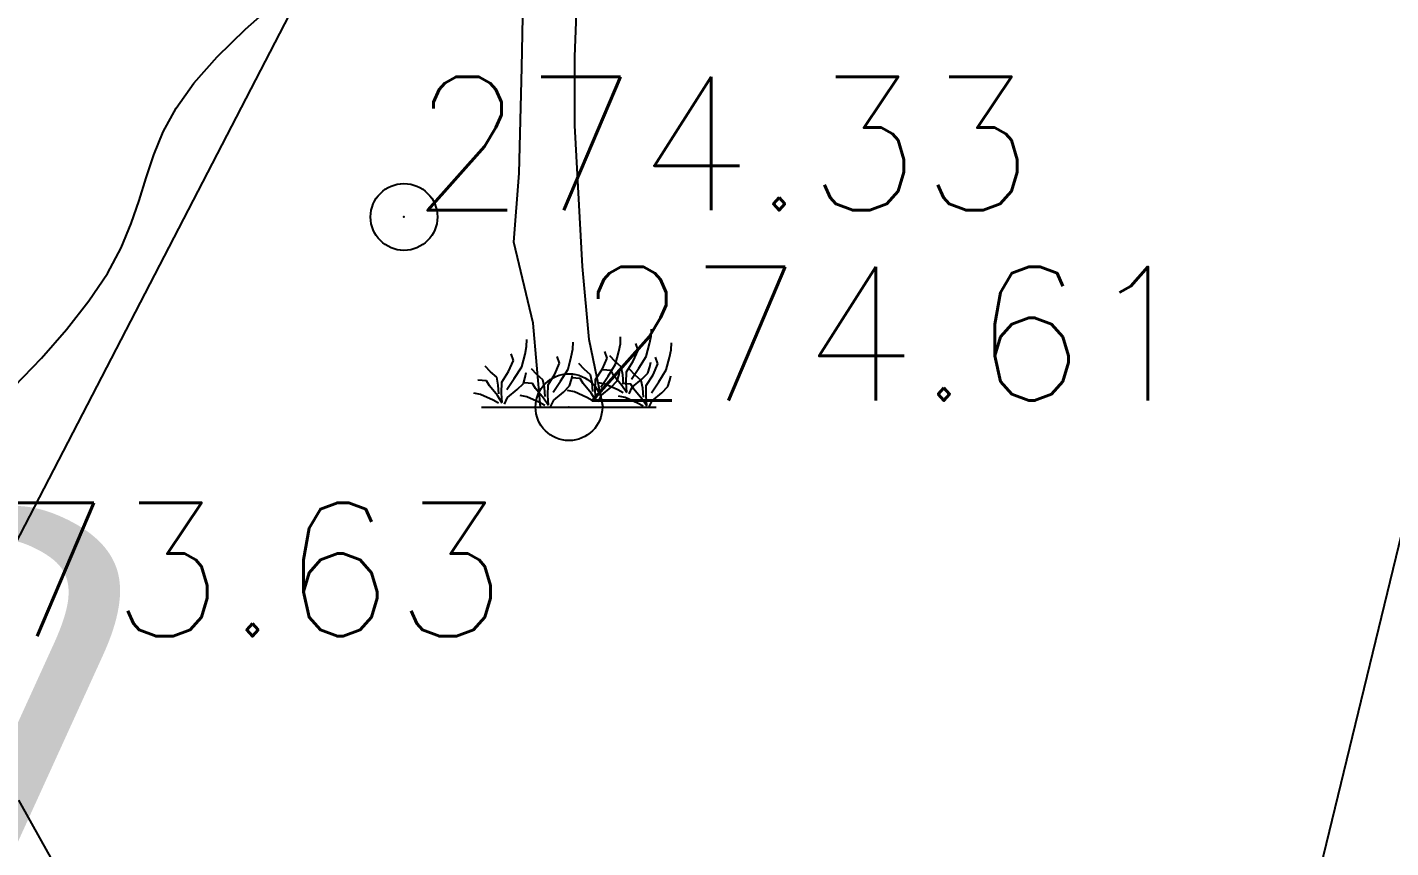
# Model space of a CAD drawing. Header units: millimetres. Extents: x 524954 to 526204, y 9523489 to 9524010.
# Drawn here: x 525431.59 to 525441.79, y 9523707.63 to 9523713.77 of the extents above; entities that cross this region are included whole.
import ezdxf

# ---------------------------------------------------------------- set-up
doc = ezdxf.new("R2010")
doc.units = ezdxf.units.MM
doc.header["$PDMODE"] = 32
doc.header["$PDSIZE"] = 0.5
doc.linetypes.add('ACAD_ISO12W100', pattern=[21, 12, -3, 0, -3, 0, -3])
for name, color, linetype in [('Arbre', 34, 'ACAD_ISO12W100'), ('CN_02_00', 4, 'Continuous'), ("Route - Bretelle d'entrée - Textes - Arcs", 5, 'Continuous'), ('Route - Bretelle de sortie - Construction', 7, 'Continuous'), ('Route - Bretelle de sortie - Textes - Arcs', 7, 'Continuous'), ('TopoAlt', 3, 'Continuous'), ('TOPOJIS', 7, 'Continuous')]:
    doc.layers.add(name, color=color, linetype=linetype)
doc.styles.add('Cotation', font='arial.ttf')
doc.styles.add('Simplex 1.0', font='Simplex.shx', dxfattribs={"width": 0.99, "height": 1})
doc.dimstyles.new('BRAZZAVILLE', dxfattribs={"dimtxt": 0.15, "dimasz": 0.2, "dimexe": 0.5, "dimexo": 0.5, "dimgap": 0.5, "dimtad": 0, "dimzin": 0, "dimdsep": 46, "dimtxsty": 'Cotation', "dimsah": 1, "dimcen": 0.1, "dimse1": 1, "dimse2": 1, "dimclrd": 1, "dimclre": 256, "dimclrt": 1, "dimaunit": 2, "dimazin": 0, "dimtfac": 1, "dimtdec": 4, "dimtofl": 0, "dimtmove": 0, "dimatfit": 1, "dimfxl": 1, "dimtolj": 1, "dimtzin": 0, "dimlwd": 0, "dimlwe": 0, "dimarcsym": 0})

# ---------------------------------------------------------------- blocks, each defined once
blk = doc.blocks.new('TCPOINT M')
at = {"color": 0}
blk.add_point((0, 0), dxfattribs=at)
at = {"layer": 'TopoAlt', "style": 'Simplex 1.0', "width": 0.99}
blk.add_attdef('ALT', (0.15, 0.15), '', height=1, dxfattribs=at)
blk = doc.blocks.new('v088')
at = {"linetype": 'Continuous'}
for p, q in [((0.045, 2.625), (0.064, 3.179)), ((-0.352, 2.542), (-0.344, 3.046)), ((0.043, 2.109), (0.045, 2.625)), ((-0.373, 1.752), (-0.352, 2.542)), ((0.102, 1.053), (0.043, 2.109)), ((-0.412, 1.235), (-0.373, 1.752)), ((-0.268, 0.628), (-0.412, 1.235)), ((0.151, 0.506), (0.102, 1.053)), ((-0.213, 0), (-0.268, 0.628)), ((0.256, 0), (0.151, 0.506)), ((-0.654, 0), (0.654, 0))]:
    blk.add_line(p, q, dxfattribs=at)
at = {"color": 3, "linetype": 'Continuous'}
for p, q in [((0.385, 0.474), (0.387, 0.526)), ((0.603, 0.474), (0.615, 0.531)), ((0.615, 0.531), (0.618, 0.584)), ((-0.329, 0.397), (-0.317, 0.454)), ((-0.317, 0.454), (-0.315, 0.507)), ((0.017, 0.377), (0.029, 0.435)), ((0.029, 0.435), (0.031, 0.488)), ((0.286, 0.368), (0.269, 0.418)), ((0.349, 0.322), (0.373, 0.416)), ((0.373, 0.416), (0.385, 0.474)), ((0.481, 0.344), (0.517, 0.426)), ((0.517, 0.426), (0.5, 0.476)), ((0.579, 0.38), (0.603, 0.474)), ((0.752, 0.373), (0.765, 0.43)), ((0.765, 0.43), (0.767, 0.483)), ((-0.587, 0.264), (-0.627, 0.308)), ((-0.452, 0.267), (-0.416, 0.349)), ((-0.416, 0.349), (-0.433, 0.399)), ((-0.353, 0.303), (-0.329, 0.397)), ((-0.106, 0.248), (-0.07, 0.329)), ((-0.07, 0.329), (-0.087, 0.38)), ((-0.007, 0.284), (0.017, 0.377)), ((0.115, 0.284), (0.075, 0.327)), ((0.25, 0.286), (0.286, 0.368)), ((0.293, 0.233), (0.349, 0.322)), ((0.346, 0.341), (0.305, 0.385)), ((0.392, 0.301), (0.346, 0.341)), ((0.43, 0.264), (0.481, 0.344)), ((0.524, 0.291), (0.579, 0.38)), ((0.606, 0.303), (0.613, 0.337)), ((0.63, 0.243), (0.666, 0.325)), ((0.666, 0.325), (0.649, 0.375)), ((0.728, 0.279), (0.752, 0.373)), ((-0.541, 0.224), (-0.587, 0.264)), ((-0.529, 0.166), (-0.541, 0.224)), ((-0.502, 0.188), (-0.452, 0.267)), ((-0.464, 0.132), (-0.409, 0.214)), ((-0.409, 0.214), (-0.353, 0.303)), ((-0.341, 0.178), (-0.327, 0.226)), ((-0.327, 0.226), (-0.32, 0.26)), ((-0.24, 0.245), (-0.281, 0.288)), ((-0.195, 0.204), (-0.24, 0.245)), ((-0.183, 0.147), (-0.195, 0.204)), ((-0.156, 0.168), (-0.106, 0.248)), ((-0.063, 0.195), (-0.007, 0.284)), ((0.005, 0.159), (0.019, 0.207)), ((0.019, 0.207), (0.026, 0.24)), ((0.084, 0.216), (0.019, 0.221)), ((0.106, 0.178), (0.084, 0.216)), ((0.161, 0.243), (0.115, 0.284)), ((0.173, 0.185), (0.161, 0.243)), ((0.197, 0.125), (0.2, 0.207)), ((0.2, 0.207), (0.25, 0.286)), ((0.238, 0.151), (0.293, 0.233)), ((0.315, 0.274), (0.25, 0.279)), ((0.337, 0.236), (0.315, 0.274)), ((0.397, 0.163), (0.337, 0.236)), ((0.361, 0.197), (0.375, 0.245)), ((0.375, 0.245), (0.382, 0.279)), ((0.404, 0.243), (0.392, 0.301)), ((0.409, 0.175), (0.404, 0.243)), ((0.428, 0.183), (0.43, 0.264)), ((0.495, 0.24), (0.454, 0.284)), ((0.469, 0.209), (0.524, 0.291)), ((0.474, 0.149), (0.546, 0.209)), ((0.541, 0.2), (0.495, 0.24)), ((0.546, 0.209), (0.591, 0.255)), ((0.579, 0.163), (0.63, 0.243)), ((0.591, 0.255), (0.606, 0.303)), ((0.673, 0.19), (0.728, 0.279)), ((0.755, 0.202), (0.762, 0.236)), ((-0.661, 0.096), (-0.712, 0.106)), ((-0.618, 0.197), (-0.683, 0.202)), ((-0.596, 0.159), (-0.618, 0.197)), ((-0.536, 0.087), (-0.596, 0.159)), ((-0.524, 0.099), (-0.529, 0.166)), ((-0.505, 0.106), (-0.502, 0.188)), ((-0.5, 0.036), (-0.505, 0.106)), ((-0.459, 0.072), (-0.387, 0.132)), ((-0.387, 0.132), (-0.341, 0.178)), ((-0.272, 0.178), (-0.337, 0.183)), ((-0.25, 0.139), (-0.272, 0.178)), ((-0.19, 0.067), (-0.25, 0.139)), ((-0.178, 0.079), (-0.183, 0.147)), ((-0.159, 0.087), (-0.156, 0.168)), ((-0.118, 0.113), (-0.063, 0.195)), ((-0.113, 0.053), (-0.041, 0.113)), ((-0.041, 0.113), (0.005, 0.159)), ((0.041, 0.115), (-0.01, 0.125)), ((0.135, 0.072), (0.041, 0.115)), ((0.166, 0.106), (0.106, 0.178)), ((0.202, 0.05), (0.166, 0.106)), ((0.178, 0.118), (0.173, 0.185)), ((0.202, 0.055), (0.197, 0.125)), ((0.272, 0.173), (0.221, 0.183)), ((0.243, 0.091), (0.315, 0.151)), ((0.365, 0.13), (0.272, 0.173)), ((0.315, 0.151), (0.361, 0.197)), ((0.406, 0.108), (0.365, 0.13)), ((0.433, 0.108), (0.397, 0.163)), ((0.464, 0.173), (0.399, 0.178)), ((0.433, 0.113), (0.428, 0.183)), ((0.45, 0.099), (0.474, 0.149)), ((0.486, 0.135), (0.464, 0.173)), ((0.546, 0.063), (0.486, 0.135)), ((0.553, 0.142), (0.541, 0.2)), ((0.558, 0.075), (0.553, 0.142)), ((0.577, 0.082), (0.579, 0.163)), ((0.618, 0.108), (0.673, 0.19)), ((0.623, 0.048), (0.695, 0.108)), ((0.695, 0.108), (0.74, 0.154)), ((0.74, 0.154), (0.755, 0.202)), ((-0.567, 0.053), (-0.661, 0.096)), ((-0.527, 0.031), (-0.567, 0.053)), ((-0.5, 0.031), (-0.536, 0.087)), ((-0.483, 0.022), (-0.459, 0.072)), ((-0.315, 0.077), (-0.365, 0.087)), ((-0.221, 0.034), (-0.315, 0.077)), ((-0.18, 0.012), (-0.221, 0.034)), ((-0.154, 0.012), (-0.19, 0.067)), ((-0.154, 0.017), (-0.159, 0.087)), ((-0.137, 0.002), (-0.113, 0.053)), ((0.175, 0.05), (0.135, 0.072)), ((0.219, 0.041), (0.243, 0.091)), ((0.421, 0.072), (0.37, 0.082)), ((0.514, 0.029), (0.421, 0.072)), ((0.555, 0.007), (0.514, 0.029)), ((0.582, 0.007), (0.546, 0.063)), ((0.582, 0.012), (0.577, 0.082)), ((0.599, -0.002), (0.623, 0.048))]:
    blk.add_line(p, q, dxfattribs=at)
blk = doc.blocks.new('*D61')
at = {"layer": 'Defpoints', "color": 0, "transparency": 16777216}
for p in [(525446.579, 9523699.692), (525365.743, 9523685.911), (525427.473, 9523657.774)]:
    blk.add_point(p, dxfattribs=at)
at = {"layer": 'Route - Bretelle de sortie - Construction', "color": 1, "lineweight": 0, "transparency": 16777216}
for p, q in [((525365.951, 9523686.366), (525385.057, 9523728.283)), ((525387.579, 9523726.584), (525399.8, 9523721.013)), ((525443.849, 9523700.936), (525431.628, 9523706.506)), ((525427.68, 9523658.229), (525446.786, 9523700.147))]:
    blk.add_line(p, q, dxfattribs=at)
at = {"layer": 'Route - Bretelle de sortie - Construction', "color": 1, "transparency": 16777216}
for points in [[(525387.786, 9523727.039), (525387.372, 9523726.129), (525384.849, 9523727.828)], [(525444.056, 9523701.391), (525443.642, 9523700.481), (525446.579, 9523699.692)]]:
    blk.add_solid(points, dxfattribs=at)
at = {"layer": 'Route - Bretelle de sortie - Construction', "color": 1, "transparency": 16777216, "insert": (525415.714, 9523713.76), "char_height": 3, "attachment_point": 5, "rotation": 335.4966, "style": 'Cotation'}
blk.add_mtext("\\A1;Zone d'acélération\\P70.00 m", dxfattribs=at)

msp = doc.modelspace()

# ---------------------------------------------------------------- linework, layer by layer
at = {"layer": 'CN_02_00', "elevation": 274, "flags": 128}
for points in [[(525431.491, 9523711.088), (525431.692, 9523711.299), (525431.88, 9523711.513), (525432.047, 9523711.726), (525432.185, 9523711.931), (525432.288, 9523712.123), (525432.364, 9523712.305), (525432.423, 9523712.479), (525432.475, 9523712.649), (525432.532, 9523712.819), (525432.603, 9523712.991), (525432.7, 9523713.169), (525432.832, 9523713.356), (525433.008, 9523713.554), (525433.219, 9523713.76), (525433.455, 9523713.967)], [(525431.867, 9523707.374), (525431.691, 9523707.686), (525431.523, 9523707.989)]]:
    msp.add_lwpolyline(points, dxfattribs=at)
at = {"layer": "Route - Bretelle d'entrée - Textes - Arcs"}
msp.add_line((525429.352, 9523658.341), (525445.849, 9523726.37), dxfattribs=at)
at = {"layer": 'Route - Bretelle de sortie - Textes - Arcs'}
msp.add_line((525431.073, 9523709.092), (525435.675, 9523717.97), dxfattribs=at)

# ---------------------------------------------------------------- block references
at = {"layer": 'Arbre'}
msp.add_blockref('v088', (525435.641, 9523710.931), dxfattribs=at)
at = {"layer": 'TOPOJIS'}
ref = msp.add_blockref('TCPOINT M', (525434.406, 9523712.355, 274.33), dxfattribs=at)
ref.add_attrib('ALT', '274.33', (525434.456, 9523712.405, 274.33), dxfattribs={"layer": 'TopoAlt', "height": 1, "style": 'Simplex 1.0', "width": 0.99})
ref = msp.add_blockref('TCPOINT M', (525435.641, 9523710.931, 274.61), dxfattribs=at)
ref.add_attrib('ALT', '274.61', (525435.691, 9523710.981, 274.61), dxfattribs={"layer": 'TopoAlt', "height": 1, "style": 'Simplex 1.0', "width": 0.99})
ref = msp.add_blockref('TCPOINT M', (525430.463, 9523709.166, 273.63), dxfattribs=at)
ref.add_attrib('ALT', '273.63', (525430.513, 9523709.216, 273.63), dxfattribs={"layer": 'TopoAlt', "height": 1, "style": 'Simplex 1.0', "width": 0.99})

# ---------------------------------------------------------------- dimensions: what is measured, and where the dimension line sits
at = {"layer": 'Route - Bretelle de sortie - Construction'}
dim = msp.add_aligned_dim(p1=(525365.743, 9523685.911), p2=(525427.473, 9523657.774), distance=46.066, text="Zone d'acélération\\P70.00 m", dimstyle='BRAZZAVILLE', override={"dimtxt": 3, "dimasz": 3, "dimse1": 0, "dimse2": 0, "dimclre": 1}, dxfattribs=at)
dim.commit()
dim.dimension.update_dxf_attribs({"geometry": '*D61', "text_midpoint": (525415.714, 9523713.76)})

doc.saveas('drawing.dxf')
